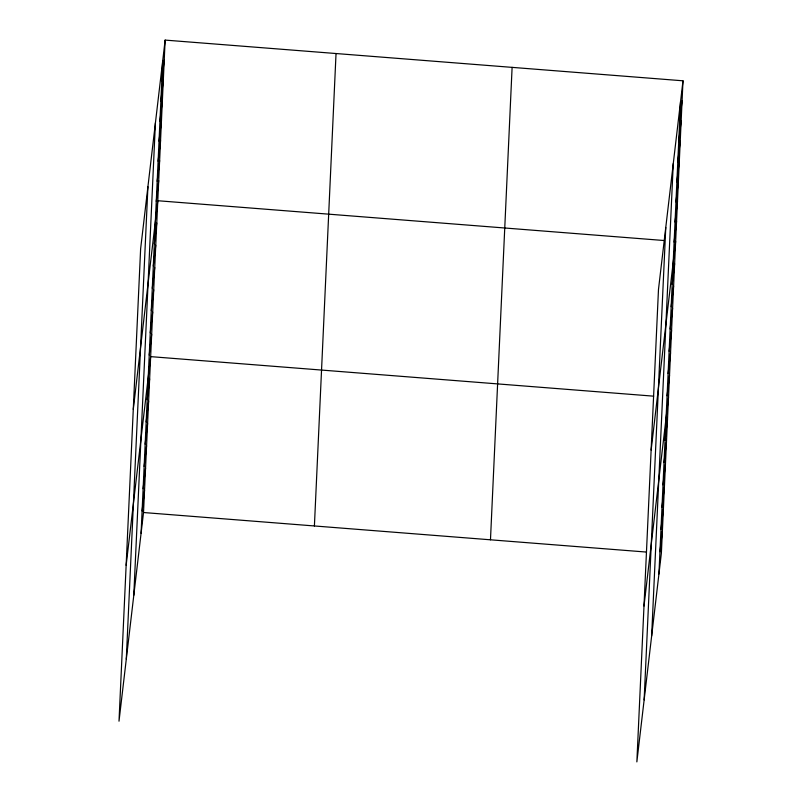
<?xml version="1.0" encoding="UTF-8"?>
<svg xmlns="http://www.w3.org/2000/svg" width="802" height="802" viewBox="0 0 802 802"><rect width="100%" height="100%" fill="white"/><g stroke="black" fill="none" stroke-linecap="round" stroke-linejoin="round"><path stroke-width="1.2" d="M126.285 659.184L147.919 186.756M133.794 595.295L155.418 122.866M141.082 533.29L162.706 60.862M165.142 40.1L140.631 248.76L119.007 721.198L143.518 512.528L165.142 40.1L682.993 80.801L661.369 553.24L636.858 761.9L658.482 289.472L682.993 80.801M314.404 525.962L336.038 53.533M490.473 539.806L512.107 67.368M644.136 699.895L665.77 227.457M651.645 636.006L673.269 163.568M658.933 573.991L680.557 101.563M161.783 80.942L164.23 60.18M160.871 101.012L163.307 80.26M159.949 121.092L162.385 100.33M159.027 141.172L161.463 120.41M158.114 161.252L160.55 140.49M157.192 181.332L159.628 160.57M156.27 201.402L158.706 180.65M133.282 409.391L157.793 200.731L664.497 240.55M154.335 243.758L156.771 222.996M153.312 266.033L155.748 245.272M152.29 288.299L154.736 267.537M151.277 310.575L153.713 289.813M150.255 332.84L152.691 312.088M149.232 355.116L151.678 334.354M126.145 565.29L150.656 356.629L653.65 396.168M147.197 399.657L149.633 378.905M146.175 421.932L148.611 401.17M145.152 444.208L147.598 423.446M144.139 466.473L146.576 445.712M143.117 488.749L145.553 467.987M142.094 511.014L144.54 490.263M679.635 121.643L682.081 100.882M678.723 141.723L681.159 120.962M677.8 161.793L680.236 141.042M676.878 181.874L679.314 161.122M675.966 201.954L678.402 181.192M675.043 222.034L677.479 201.272M674.121 242.114L676.557 221.352M651.134 450.092L675.645 241.432M672.186 284.459L674.622 263.698M671.164 306.735L673.6 285.973M670.141 329L672.587 308.249M669.129 351.276L671.565 330.514M668.106 373.552L670.542 352.79M667.084 395.817L669.53 375.065M643.996 606.001L668.507 397.331M665.048 440.368L667.485 419.606M664.026 462.634L666.462 441.872M663.003 484.909L665.449 464.147M661.991 507.175L664.427 486.423M660.968 529.45L663.404 508.689M659.946 551.726L662.392 530.964M143.518 512.528L646.512 552.067"/></g></svg>
